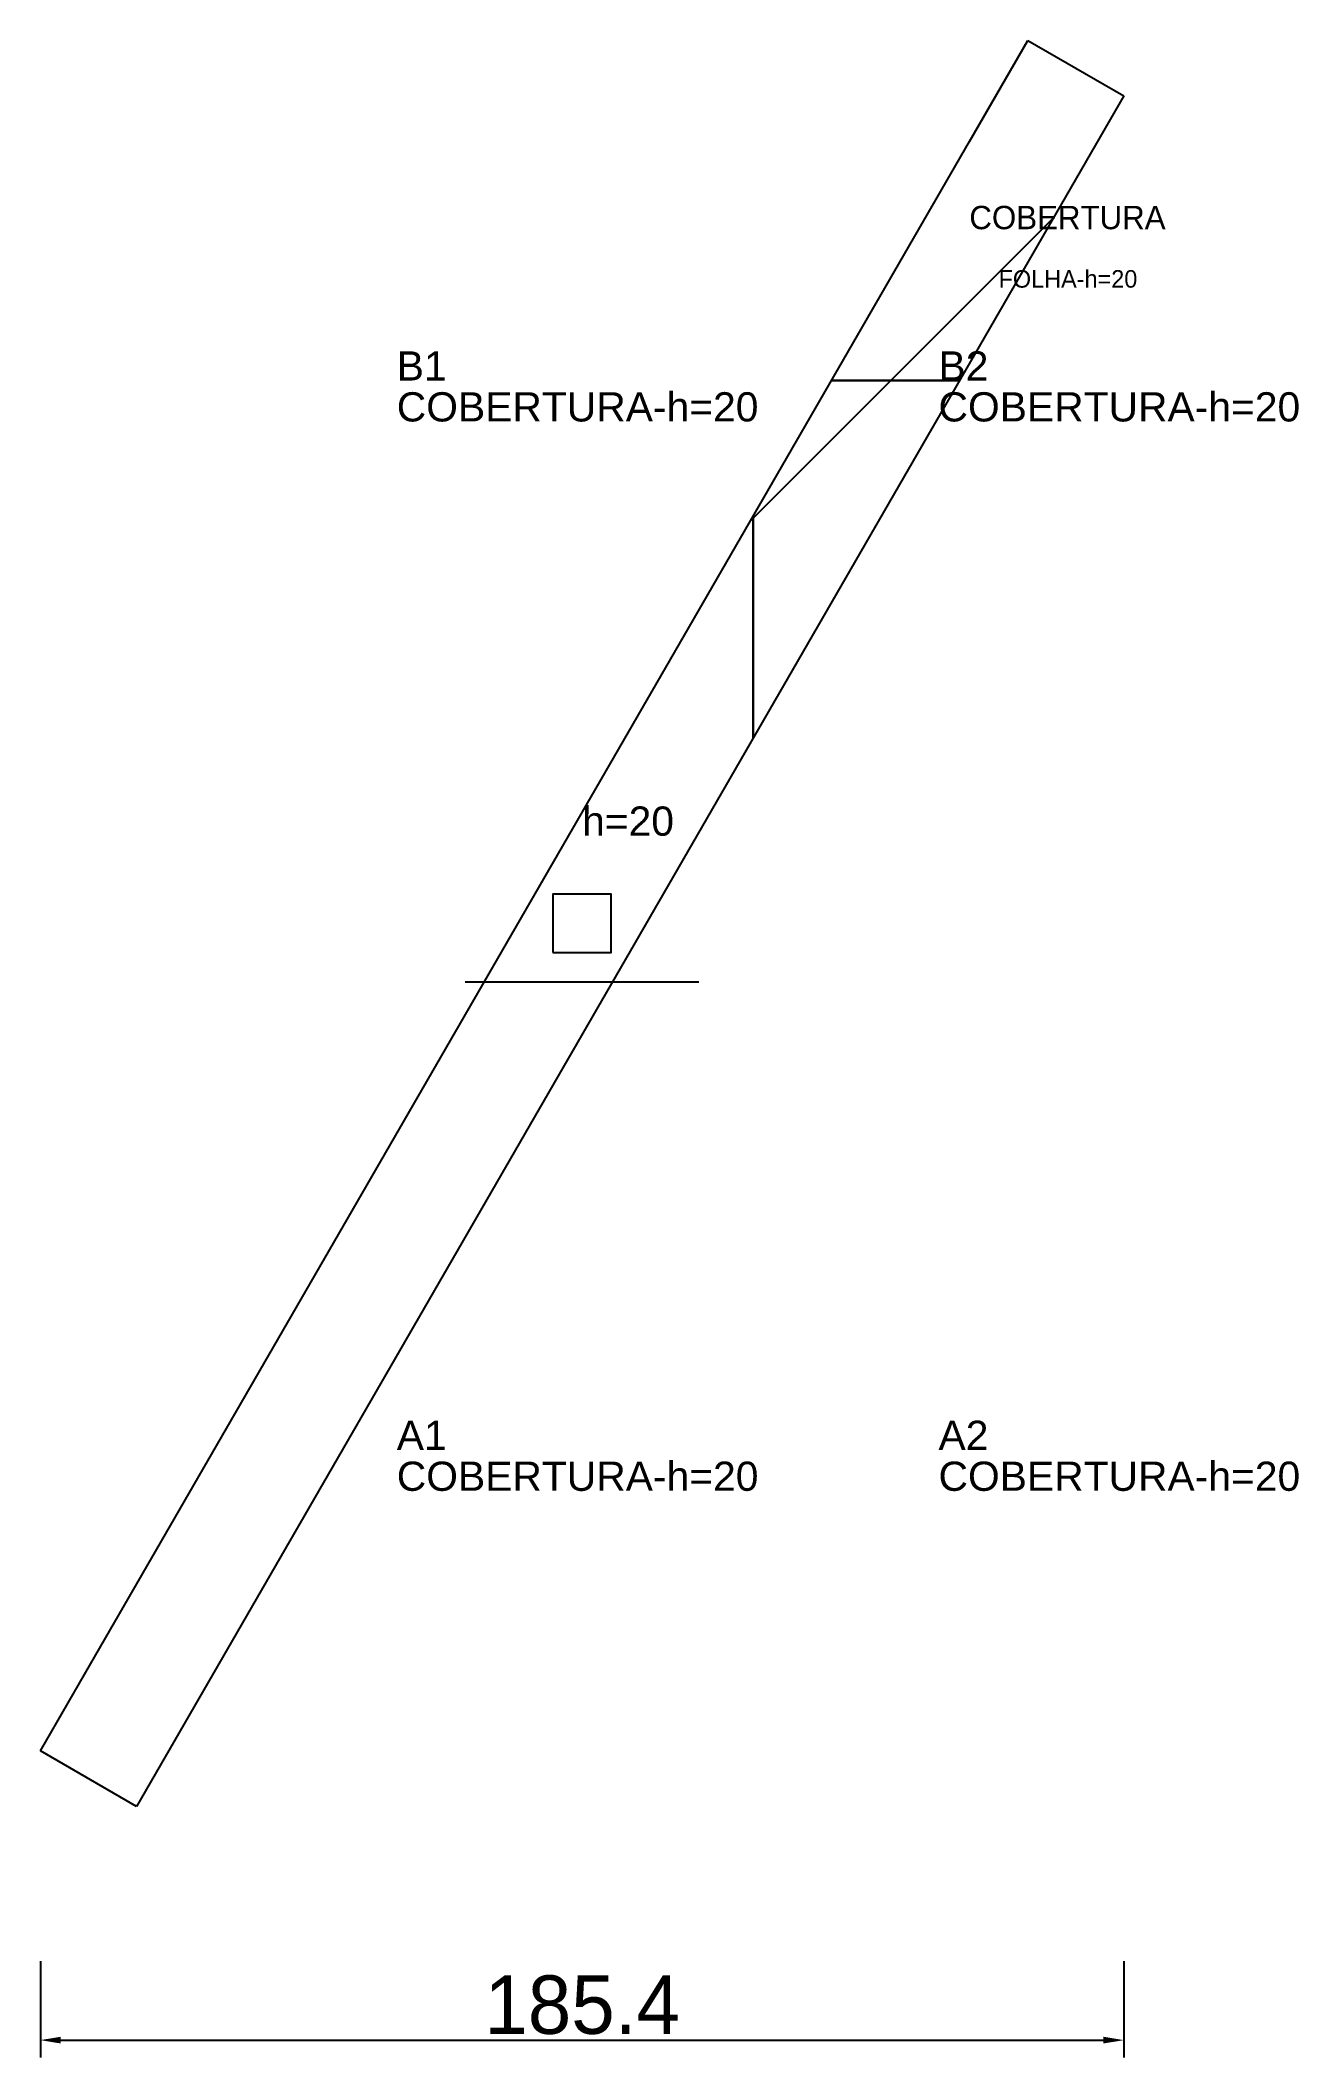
# Model space of a CAD drawing. Header units: metres. Extents: x 222 to 438, y -144 to 202.
import ezdxf

# ---------------------------------------------------------------- set-up
doc = ezdxf.new("R2010")
doc.units = ezdxf.units.M
for name, color, linetype in [('3', 3, 'CONTINUOUS'), ('AUX00', 7, 'CONTINUOUS'), ('COTA', 241, 'CONTINUOUS'), ('FOLHA', 255, 'CONTINUOUS'), ('Hachura', 251, 'CONTINUOUS'), ('NOMENCLATURA', 7, 'CONTINUOUS'), ('Nível', 160, 'CONTINUOUS'), ('Painéis', 200, 'CONTINUOUS'), ('Pilares', 5, 'CONTINUOUS'), ('SARR_2.2x7', 40, 'CONTINUOUS')]:
    doc.layers.add(name, color=color, linetype=linetype)
doc.styles.add('ARIAL', font='Arial.ttf')
doc.styles.add('STR_STANDARD', font='arial.ttf')
doc.dimstyles.new('EZ DXF', dxfattribs={"dimtxt": 10, "dimasz": 3.5, "dimexe": 3, "dimexo": 1.5, "dimgap": 1, "dimtad": 1, "dimdec": 1, "dimdsep": 46, "dimcen": 2.5, "dimazin": 3, "dimtfac": 1, "dimtmove": 0, "dimatfit": 3})

msp = doc.modelspace()

# ---------------------------------------------------------------- hatches: boundary and pattern name
at = {"layer": 'Hachura'}
h = msp.add_hatch(dxfattribs=at)
h.set_pattern_fill('ANSI31', scale=50)
h.paths.add_polyline_path([(381.2, 184.18), (381.2, 184.18), (391.2, 201.5), (407.65, 192), (238.65, -100.72), (222.2, -91.22), (231.7, -74.76), (231.7, -74.76)])
h = msp.add_hatch(dxfattribs=at)
h.set_pattern_fill('ANSI31', scale=50)
h.paths.add_polyline_path([(381.2, 184.18), (381.2, 184.18), (391.2, 201.5), (407.65, 192), (238.65, -100.72), (222.2, -91.22), (231.7, -74.76), (231.7, -74.76)])

# ---------------------------------------------------------------- linework, layer by layer
at = {"layer": '3'}
for points in [[(357.59, 143.28), (379.52, 143.28)], [(357.59, 143.28), (379.52, 143.28)], [(344.2, 82.1), (344.2, 120.09)], [(344.2, 82.1), (344.2, 120.09)]]:
    msp.add_lwpolyline(points, close=True, dxfattribs=at)
at = {"layer": 'Painéis', "color": 200}
for p, q in [((381.2, 184.18), (391.2, 201.5)), ((381.2, 184.18), (391.2, 201.5)), ((391.2, 201.5), (407.65, 192)), ((391.2, 201.5), (407.65, 192)), ((407.65, 192), (238.65, -100.72)), ((407.65, 192), (238.65, -100.72)), ((231.7, -74.76), (381.2, 184.18)), ((231.7, -74.76), (381.2, 184.18)), ((381.2, 184.18), (381.2, 184.18)), ((381.2, 184.18), (381.2, 184.18)), ((222.2, -91.22), (231.7, -74.76)), ((222.2, -91.22), (231.7, -74.76)), ((231.7, -74.76), (231.7, -74.76)), ((231.7, -74.76), (231.7, -74.76)), ((238.65, -100.72), (222.2, -91.22)), ((238.65, -100.72), (222.2, -91.22))]:
    msp.add_line(p, q, dxfattribs=at)
at = {"layer": 'Pilares'}
msp.add_lwpolyline([(309.92, 45.39), (319.92, 45.39), (319.92, 55.39), (309.92, 55.39)], close=True, dxfattribs=at)
msp.add_lwpolyline([(309.92, 45.39), (319.92, 45.39), (319.92, 55.39), (309.92, 55.39)], close=True, dxfattribs=at)
at = {"layer": 'SARR_2.2x7'}
msp.add_line((294.92, 40.39), (334.92, 40.39), dxfattribs=at)
msp.add_line((294.92, 40.39), (334.92, 40.39), dxfattribs=at)

# ---------------------------------------------------------------- texts
at = {"layer": '3', "style": 'STR_STANDARD'}
for s, p in [('B1', (283.2, 143.28)), ('B1', (283.2, 143.28)), ('B2', (375.92, 143.28)), ('B2', (375.92, 143.28)), ('A1', (283.2, -39.72)), ('A1', (283.2, -39.72)), ('A2', (375.92, -39.72)), ('A2', (375.92, -39.72))]:
    msp.add_text(s, height=5, dxfattribs=at).set_placement(p)
at = {"layer": 'AUX00', "style": 'STR_STANDARD'}
for p in [(283.2, 136.28), (283.2, 136.28), (375.92, 136.28), (375.92, 136.28), (283.2, -46.72), (283.2, -46.72), (375.92, -46.72), (375.92, -46.72)]:
    msp.add_text('COBERTURA-h=20', height=5, dxfattribs=at).set_placement(p)
at = {"layer": 'FOLHA'}
msp.add_text('FOLHA-h=20', height=3, dxfattribs=at).set_placement((386.2, 159.18))
msp.add_text('FOLHA-h=20', height=3, dxfattribs=at).set_placement((386.2, 159.18))
at = {"layer": 'NOMENCLATURA', "insert": (314.92, 70.39), "char_height": 5, "attachment_point": 1, "style": 'ARIAL'}
msp.add_mtext('h=20', dxfattribs=at)
msp.add_mtext('h=20', dxfattribs=at)
at = {"layer": 'Nível'}
msp.add_text('COBERTURA', height=4, dxfattribs=at).set_placement((381.2, 169.18))
msp.add_text('COBERTURA', height=4, dxfattribs=at).set_placement((381.2, 169.18))

# ---------------------------------------------------------------- dimensions: what is measured, and where the dimension line sits
at = {"layer": 'COTA'}
msp.add_linear_dim(base=(222.2, -140.72), p1=(222.2, -125.72), p2=(407.65, -125.72), dimstyle='EZ DXF', dxfattribs=at).render()
msp.add_linear_dim(base=(222.2, -140.72), p1=(222.2, -125.72), p2=(407.65, -125.72), dimstyle='EZ DXF', dxfattribs=at).render()

doc.saveas('drawing.dxf')
